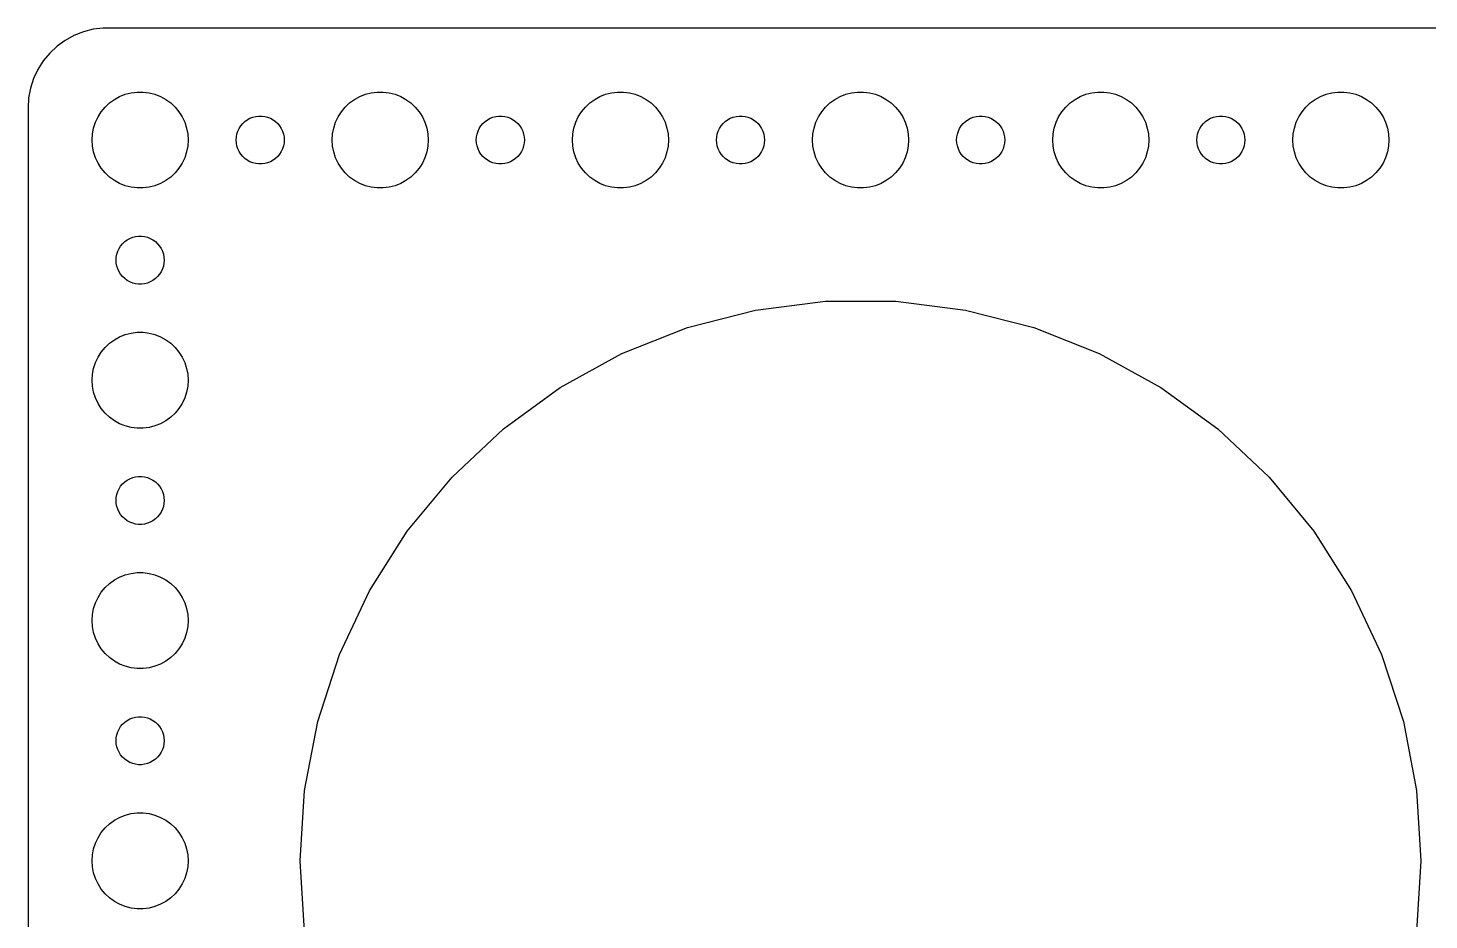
# Model space of a CAD drawing. Header units: metres. Extents: x -202 to 202, y 62 to 280.
# Drawn here: x -202 to -114.5, y 224.3 to 280 of the extents above; entities that cross this region are included whole.
import ezdxf

# ---------------------------------------------------------------- set-up
doc = ezdxf.new("R2010")
doc.units = ezdxf.units.M

msp = doc.modelspace()

# ---------------------------------------------------------------- linework, layer by layer
for p, q in [((-199.679, 279.222), (-200.187, 278.853)), ((-199.129, 279.524), (-199.679, 279.222)), ((-198.545, 279.755), (-199.129, 279.524)), ((-197.937, 279.911), (-198.545, 279.755)), ((-197.314, 279.99), (-197.937, 279.911)), ((197.314, 279.99), (-197.314, 279.99)), ((-200.645, 278.423), (-201.045, 277.939)), ((-200.187, 278.853), (-200.645, 278.423)), ((-201.382, 277.409), (-201.649, 276.841)), ((-201.045, 277.939), (-201.382, 277.409)), ((-201.649, 276.841), (-201.843, 276.243)), ((-201.961, 275.627), (-202, 275)), ((-201.843, 276.243), (-201.961, 275.627)), ((-196.607, 275.533), (-196.277, 275.714)), ((-196.277, 275.714), (-195.927, 275.853)), ((-195.927, 275.853), (-195.562, 275.947)), ((-195.562, 275.947), (-195.188, 275.994)), ((-195.188, 275.994), (-194.812, 275.994)), ((-194.812, 275.994), (-194.438, 275.947)), ((-194.438, 275.947), (-194.073, 275.853)), ((-194.073, 275.853), (-193.723, 275.714)), ((-193.723, 275.714), (-193.393, 275.533)), ((-181.607, 275.533), (-181.277, 275.714)), ((-181.277, 275.714), (-180.927, 275.853)), ((-180.927, 275.853), (-180.562, 275.947)), ((-180.562, 275.947), (-180.188, 275.994)), ((-180.188, 275.994), (-179.812, 275.994)), ((-179.812, 275.994), (-179.438, 275.947)), ((-179.438, 275.947), (-179.073, 275.853)), ((-179.073, 275.853), (-178.723, 275.714)), ((-178.723, 275.714), (-178.393, 275.533)), ((-166.607, 275.533), (-166.277, 275.714)), ((-166.277, 275.714), (-165.927, 275.853)), ((-165.927, 275.853), (-165.562, 275.947)), ((-165.562, 275.947), (-165.188, 275.994)), ((-165.188, 275.994), (-164.812, 275.994)), ((-164.812, 275.994), (-164.438, 275.947)), ((-164.438, 275.947), (-164.073, 275.853)), ((-164.073, 275.853), (-163.723, 275.714)), ((-163.723, 275.714), (-163.393, 275.533)), ((-151.607, 275.533), (-151.277, 275.714)), ((-151.277, 275.714), (-150.927, 275.853)), ((-150.927, 275.853), (-150.562, 275.947)), ((-150.562, 275.947), (-150.188, 275.994)), ((-150.188, 275.994), (-149.812, 275.994)), ((-149.812, 275.994), (-149.438, 275.947)), ((-149.438, 275.947), (-149.073, 275.853)), ((-149.073, 275.853), (-148.723, 275.714)), ((-148.723, 275.714), (-148.393, 275.533)), ((-136.607, 275.533), (-136.277, 275.714)), ((-136.277, 275.714), (-135.927, 275.853)), ((-135.927, 275.853), (-135.562, 275.947)), ((-135.562, 275.947), (-135.188, 275.994)), ((-135.188, 275.994), (-134.812, 275.994)), ((-134.812, 275.994), (-134.438, 275.947)), ((-134.438, 275.947), (-134.073, 275.853)), ((-134.073, 275.853), (-133.723, 275.714)), ((-133.723, 275.714), (-133.393, 275.533)), ((-121.607, 275.533), (-121.277, 275.714)), ((-121.277, 275.714), (-120.927, 275.853)), ((-120.927, 275.853), (-120.562, 275.947)), ((-120.562, 275.947), (-120.188, 275.994)), ((-120.188, 275.994), (-119.812, 275.994)), ((-119.812, 275.994), (-119.438, 275.947)), ((-119.438, 275.947), (-119.073, 275.853)), ((-119.073, 275.853), (-118.723, 275.714)), ((-118.723, 275.714), (-118.393, 275.533)), ((-202, 275), (-202, 181)), ((-197.629, 274.445), (-197.427, 274.763)), ((-197.427, 274.763), (-197.187, 275.054)), ((-197.187, 275.054), (-196.912, 275.312)), ((-196.912, 275.312), (-196.607, 275.533)), ((-193.393, 275.533), (-193.088, 275.312)), ((-193.088, 275.312), (-192.813, 275.054)), ((-192.813, 275.054), (-192.573, 274.763)), ((-192.573, 274.763), (-192.371, 274.445)), ((-182.629, 274.445), (-182.427, 274.763)), ((-182.427, 274.763), (-182.187, 275.054)), ((-182.187, 275.054), (-181.912, 275.312)), ((-181.912, 275.312), (-181.607, 275.533)), ((-178.393, 275.533), (-178.088, 275.312)), ((-178.088, 275.312), (-177.813, 275.054)), ((-177.813, 275.054), (-177.573, 274.763)), ((-177.573, 274.763), (-177.371, 274.445)), ((-167.629, 274.445), (-167.427, 274.763)), ((-167.427, 274.763), (-167.187, 275.054)), ((-167.187, 275.054), (-166.912, 275.312)), ((-166.912, 275.312), (-166.607, 275.533)), ((-163.393, 275.533), (-163.088, 275.312)), ((-163.088, 275.312), (-162.813, 275.054)), ((-162.813, 275.054), (-162.573, 274.763)), ((-162.573, 274.763), (-162.371, 274.445)), ((-152.629, 274.445), (-152.427, 274.763)), ((-152.427, 274.763), (-152.187, 275.054)), ((-152.187, 275.054), (-151.912, 275.312)), ((-151.912, 275.312), (-151.607, 275.533)), ((-148.393, 275.533), (-148.088, 275.312)), ((-148.088, 275.312), (-147.813, 275.054)), ((-147.813, 275.054), (-147.573, 274.763)), ((-147.573, 274.763), (-147.371, 274.445)), ((-137.629, 274.445), (-137.427, 274.763)), ((-137.427, 274.763), (-137.187, 275.054)), ((-137.187, 275.054), (-136.912, 275.312)), ((-136.912, 275.312), (-136.607, 275.533)), ((-133.393, 275.533), (-133.088, 275.312)), ((-133.088, 275.312), (-132.813, 275.054)), ((-132.813, 275.054), (-132.573, 274.763)), ((-132.573, 274.763), (-132.371, 274.445)), ((-122.629, 274.445), (-122.427, 274.763)), ((-122.427, 274.763), (-122.187, 275.054)), ((-122.187, 275.054), (-121.912, 275.312)), ((-121.912, 275.312), (-121.607, 275.533)), ((-118.393, 275.533), (-118.088, 275.312)), ((-118.088, 275.312), (-117.813, 275.054)), ((-117.813, 275.054), (-117.573, 274.763)), ((-117.573, 274.763), (-117.371, 274.445)), ((-197.906, 273.746), (-197.789, 274.104)), ((-197.789, 274.104), (-197.629, 274.445)), ((-192.371, 274.445), (-192.211, 274.104)), ((-192.211, 274.104), (-192.094, 273.746)), ((-188.814, 273.723), (-188.714, 273.882)), ((-188.714, 273.882), (-188.593, 274.027)), ((-188.593, 274.027), (-188.456, 274.156)), ((-188.456, 274.156), (-188.304, 274.266)), ((-188.304, 274.266), (-188.139, 274.357)), ((-188.139, 274.357), (-187.964, 274.427)), ((-187.964, 274.427), (-187.781, 274.473)), ((-187.781, 274.473), (-187.594, 274.497)), ((-187.594, 274.497), (-187.406, 274.497)), ((-187.406, 274.497), (-187.219, 274.473)), ((-187.219, 274.473), (-187.036, 274.427)), ((-187.036, 274.427), (-186.861, 274.357)), ((-186.861, 274.357), (-186.696, 274.266)), ((-186.696, 274.266), (-186.544, 274.156)), ((-186.544, 274.156), (-186.407, 274.027)), ((-186.407, 274.027), (-186.286, 273.882)), ((-186.286, 273.882), (-186.186, 273.723)), ((-182.906, 273.746), (-182.789, 274.104)), ((-182.789, 274.104), (-182.629, 274.445)), ((-177.371, 274.445), (-177.211, 274.104)), ((-177.211, 274.104), (-177.094, 273.746)), ((-173.814, 273.723), (-173.714, 273.882)), ((-173.714, 273.882), (-173.593, 274.027)), ((-173.593, 274.027), (-173.456, 274.156)), ((-173.456, 274.156), (-173.304, 274.266)), ((-173.304, 274.266), (-173.139, 274.357)), ((-173.139, 274.357), (-172.964, 274.427)), ((-172.964, 274.427), (-172.781, 274.473)), ((-172.781, 274.473), (-172.594, 274.497)), ((-172.594, 274.497), (-172.406, 274.497)), ((-172.406, 274.497), (-172.219, 274.473)), ((-172.219, 274.473), (-172.036, 274.427)), ((-172.036, 274.427), (-171.861, 274.357)), ((-171.861, 274.357), (-171.696, 274.266)), ((-171.696, 274.266), (-171.544, 274.156)), ((-171.544, 274.156), (-171.407, 274.027)), ((-171.407, 274.027), (-171.286, 273.882)), ((-171.286, 273.882), (-171.186, 273.723)), ((-167.906, 273.746), (-167.789, 274.104)), ((-167.789, 274.104), (-167.629, 274.445)), ((-162.371, 274.445), (-162.211, 274.104)), ((-162.211, 274.104), (-162.094, 273.746)), ((-158.814, 273.723), (-158.714, 273.882)), ((-158.714, 273.882), (-158.593, 274.027)), ((-158.593, 274.027), (-158.456, 274.156)), ((-158.456, 274.156), (-158.304, 274.266)), ((-158.304, 274.266), (-158.139, 274.357)), ((-158.139, 274.357), (-157.964, 274.427)), ((-157.964, 274.427), (-157.781, 274.473)), ((-157.781, 274.473), (-157.594, 274.497)), ((-157.594, 274.497), (-157.406, 274.497)), ((-157.406, 274.497), (-157.219, 274.473)), ((-157.219, 274.473), (-157.036, 274.427)), ((-157.036, 274.427), (-156.861, 274.357)), ((-156.861, 274.357), (-156.696, 274.266)), ((-156.696, 274.266), (-156.544, 274.156)), ((-156.544, 274.156), (-156.407, 274.027)), ((-156.407, 274.027), (-156.286, 273.882)), ((-156.286, 273.882), (-156.186, 273.723)), ((-152.906, 273.746), (-152.789, 274.104)), ((-152.789, 274.104), (-152.629, 274.445)), ((-147.371, 274.445), (-147.211, 274.104)), ((-147.211, 274.104), (-147.094, 273.746)), ((-143.814, 273.723), (-143.714, 273.882)), ((-143.714, 273.882), (-143.593, 274.027)), ((-143.593, 274.027), (-143.456, 274.156)), ((-143.456, 274.156), (-143.304, 274.266)), ((-143.304, 274.266), (-143.139, 274.357)), ((-143.139, 274.357), (-142.964, 274.427)), ((-142.964, 274.427), (-142.781, 274.473)), ((-142.781, 274.473), (-142.594, 274.497)), ((-142.594, 274.497), (-142.406, 274.497)), ((-142.406, 274.497), (-142.219, 274.473)), ((-142.219, 274.473), (-142.036, 274.427)), ((-142.036, 274.427), (-141.861, 274.357)), ((-141.861, 274.357), (-141.696, 274.266)), ((-141.696, 274.266), (-141.544, 274.156)), ((-141.544, 274.156), (-141.407, 274.027)), ((-141.407, 274.027), (-141.286, 273.882)), ((-141.286, 273.882), (-141.186, 273.723)), ((-137.906, 273.746), (-137.789, 274.104)), ((-137.789, 274.104), (-137.629, 274.445)), ((-132.371, 274.445), (-132.211, 274.104)), ((-132.211, 274.104), (-132.094, 273.746)), ((-128.814, 273.723), (-128.714, 273.882)), ((-128.714, 273.882), (-128.593, 274.027)), ((-128.593, 274.027), (-128.456, 274.156)), ((-128.456, 274.156), (-128.304, 274.266)), ((-128.304, 274.266), (-128.139, 274.357)), ((-128.139, 274.357), (-127.964, 274.427)), ((-127.964, 274.427), (-127.781, 274.473)), ((-127.781, 274.473), (-127.594, 274.497)), ((-127.594, 274.497), (-127.406, 274.497)), ((-127.406, 274.497), (-127.219, 274.473)), ((-127.219, 274.473), (-127.036, 274.427)), ((-127.036, 274.427), (-126.861, 274.357)), ((-126.861, 274.357), (-126.696, 274.266)), ((-126.696, 274.266), (-126.544, 274.156)), ((-126.544, 274.156), (-126.407, 274.027)), ((-126.407, 274.027), (-126.286, 273.882)), ((-126.286, 273.882), (-126.186, 273.723)), ((-122.906, 273.746), (-122.789, 274.104)), ((-122.789, 274.104), (-122.629, 274.445)), ((-117.371, 274.445), (-117.211, 274.104)), ((-117.211, 274.104), (-117.094, 273.746)), ((-198, 273), (-197.976, 273.376)), ((-197.976, 272.624), (-198, 273)), ((-197.976, 273.376), (-197.906, 273.746)), ((-192.094, 273.746), (-192.024, 273.376)), ((-192.024, 273.376), (-192, 273)), ((-192, 273), (-192.024, 272.624)), ((-189, 273), (-188.988, 273.188)), ((-188.988, 272.812), (-189, 273)), ((-188.988, 273.188), (-188.953, 273.373)), ((-188.953, 273.373), (-188.895, 273.552)), ((-188.895, 273.552), (-188.814, 273.723)), ((-186.186, 273.723), (-186.105, 273.552)), ((-186.105, 273.552), (-186.047, 273.373)), ((-186.047, 273.373), (-186.012, 273.188)), ((-186.012, 273.188), (-186, 273)), ((-186, 273), (-186.012, 272.812)), ((-183, 273), (-182.976, 273.376)), ((-182.976, 272.624), (-183, 273)), ((-182.976, 273.376), (-182.906, 273.746)), ((-177.094, 273.746), (-177.024, 273.376)), ((-177.024, 273.376), (-177, 273)), ((-177, 273), (-177.024, 272.624)), ((-174, 273), (-173.988, 273.188)), ((-173.988, 272.812), (-174, 273)), ((-173.988, 273.188), (-173.953, 273.373)), ((-173.953, 273.373), (-173.895, 273.552)), ((-173.895, 273.552), (-173.814, 273.723)), ((-171.186, 273.723), (-171.105, 273.552)), ((-171.105, 273.552), (-171.047, 273.373)), ((-171.047, 273.373), (-171.012, 273.188)), ((-171.012, 273.188), (-171, 273)), ((-171, 273), (-171.012, 272.812)), ((-168, 273), (-167.976, 273.376)), ((-167.976, 272.624), (-168, 273)), ((-167.976, 273.376), (-167.906, 273.746)), ((-162.094, 273.746), (-162.024, 273.376)), ((-162.024, 273.376), (-162, 273)), ((-162, 273), (-162.024, 272.624)), ((-159, 273), (-158.988, 273.188)), ((-158.988, 272.812), (-159, 273)), ((-158.988, 273.188), (-158.953, 273.373)), ((-158.953, 273.373), (-158.895, 273.552)), ((-158.895, 273.552), (-158.814, 273.723)), ((-156.186, 273.723), (-156.105, 273.552)), ((-156.105, 273.552), (-156.047, 273.373)), ((-156.047, 273.373), (-156.012, 273.188)), ((-156.012, 273.188), (-156, 273)), ((-156, 273), (-156.012, 272.812)), ((-153, 273), (-152.976, 273.376)), ((-152.976, 272.624), (-153, 273)), ((-152.976, 273.376), (-152.906, 273.746)), ((-147.094, 273.746), (-147.024, 273.376)), ((-147.024, 273.376), (-147, 273)), ((-147, 273), (-147.024, 272.624)), ((-144, 273), (-143.988, 273.188)), ((-143.988, 272.812), (-144, 273)), ((-143.988, 273.188), (-143.953, 273.373)), ((-143.953, 273.373), (-143.895, 273.552)), ((-143.895, 273.552), (-143.814, 273.723)), ((-141.186, 273.723), (-141.105, 273.552)), ((-141.105, 273.552), (-141.047, 273.373)), ((-141.047, 273.373), (-141.012, 273.188)), ((-141.012, 273.188), (-141, 273)), ((-141, 273), (-141.012, 272.812)), ((-138, 273), (-137.976, 273.376)), ((-137.976, 272.624), (-138, 273)), ((-137.976, 273.376), (-137.906, 273.746)), ((-132.094, 273.746), (-132.024, 273.376)), ((-132.024, 273.376), (-132, 273)), ((-132, 273), (-132.024, 272.624)), ((-129, 273), (-128.988, 273.188)), ((-128.988, 272.812), (-129, 273)), ((-128.988, 273.188), (-128.953, 273.373)), ((-128.953, 273.373), (-128.895, 273.552)), ((-128.895, 273.552), (-128.814, 273.723)), ((-126.186, 273.723), (-126.105, 273.552)), ((-126.105, 273.552), (-126.047, 273.373)), ((-126.047, 273.373), (-126.012, 273.188)), ((-126.012, 273.188), (-126, 273)), ((-126, 273), (-126.012, 272.812)), ((-123, 273), (-122.976, 273.376)), ((-122.976, 272.624), (-123, 273)), ((-122.976, 273.376), (-122.906, 273.746)), ((-117.094, 273.746), (-117.024, 273.376)), ((-117.024, 273.376), (-117, 273)), ((-117, 273), (-117.024, 272.624)), ((-197.906, 272.254), (-197.976, 272.624)), ((-197.789, 271.896), (-197.906, 272.254)), ((-192.094, 272.254), (-192.211, 271.896)), ((-192.024, 272.624), (-192.094, 272.254)), ((-188.953, 272.627), (-188.988, 272.812)), ((-188.895, 272.448), (-188.953, 272.627)), ((-188.814, 272.277), (-188.895, 272.448)), ((-188.714, 272.118), (-188.814, 272.277)), ((-186.186, 272.277), (-186.286, 272.118)), ((-186.105, 272.448), (-186.186, 272.277)), ((-186.047, 272.627), (-186.105, 272.448)), ((-186.012, 272.812), (-186.047, 272.627)), ((-182.906, 272.254), (-182.976, 272.624)), ((-182.789, 271.896), (-182.906, 272.254)), ((-177.094, 272.254), (-177.211, 271.896)), ((-177.024, 272.624), (-177.094, 272.254)), ((-173.953, 272.627), (-173.988, 272.812)), ((-173.895, 272.448), (-173.953, 272.627)), ((-173.814, 272.277), (-173.895, 272.448)), ((-173.714, 272.118), (-173.814, 272.277)), ((-171.186, 272.277), (-171.286, 272.118)), ((-171.105, 272.448), (-171.186, 272.277)), ((-171.047, 272.627), (-171.105, 272.448)), ((-171.012, 272.812), (-171.047, 272.627)), ((-167.906, 272.254), (-167.976, 272.624)), ((-167.789, 271.896), (-167.906, 272.254)), ((-162.094, 272.254), (-162.211, 271.896)), ((-162.024, 272.624), (-162.094, 272.254)), ((-158.953, 272.627), (-158.988, 272.812)), ((-158.895, 272.448), (-158.953, 272.627)), ((-158.814, 272.277), (-158.895, 272.448)), ((-158.714, 272.118), (-158.814, 272.277)), ((-156.186, 272.277), (-156.286, 272.118)), ((-156.105, 272.448), (-156.186, 272.277)), ((-156.047, 272.627), (-156.105, 272.448)), ((-156.012, 272.812), (-156.047, 272.627)), ((-152.906, 272.254), (-152.976, 272.624)), ((-152.789, 271.896), (-152.906, 272.254)), ((-147.094, 272.254), (-147.211, 271.896)), ((-147.024, 272.624), (-147.094, 272.254)), ((-143.953, 272.627), (-143.988, 272.812)), ((-143.895, 272.448), (-143.953, 272.627)), ((-143.814, 272.277), (-143.895, 272.448)), ((-143.714, 272.118), (-143.814, 272.277)), ((-141.186, 272.277), (-141.286, 272.118)), ((-141.105, 272.448), (-141.186, 272.277)), ((-141.047, 272.627), (-141.105, 272.448)), ((-141.012, 272.812), (-141.047, 272.627)), ((-137.906, 272.254), (-137.976, 272.624)), ((-137.789, 271.896), (-137.906, 272.254)), ((-132.094, 272.254), (-132.211, 271.896)), ((-132.024, 272.624), (-132.094, 272.254)), ((-128.953, 272.627), (-128.988, 272.812)), ((-128.895, 272.448), (-128.953, 272.627)), ((-128.814, 272.277), (-128.895, 272.448)), ((-128.714, 272.118), (-128.814, 272.277)), ((-126.186, 272.277), (-126.286, 272.118)), ((-126.105, 272.448), (-126.186, 272.277)), ((-126.047, 272.627), (-126.105, 272.448)), ((-126.012, 272.812), (-126.047, 272.627)), ((-122.906, 272.254), (-122.976, 272.624)), ((-122.789, 271.896), (-122.906, 272.254)), ((-117.094, 272.254), (-117.211, 271.896)), ((-117.024, 272.624), (-117.094, 272.254)), ((-197.629, 271.555), (-197.789, 271.896)), ((-197.427, 271.237), (-197.629, 271.555)), ((-192.371, 271.555), (-192.573, 271.237)), ((-192.211, 271.896), (-192.371, 271.555)), ((-188.593, 271.973), (-188.714, 272.118)), ((-188.456, 271.844), (-188.593, 271.973)), ((-188.304, 271.734), (-188.456, 271.844)), ((-188.139, 271.643), (-188.304, 271.734)), ((-187.964, 271.573), (-188.139, 271.643)), ((-187.781, 271.527), (-187.964, 271.573)), ((-187.594, 271.503), (-187.781, 271.527)), ((-187.406, 271.503), (-187.594, 271.503)), ((-187.219, 271.527), (-187.406, 271.503)), ((-187.036, 271.573), (-187.219, 271.527)), ((-186.861, 271.643), (-187.036, 271.573)), ((-186.696, 271.734), (-186.861, 271.643)), ((-186.544, 271.844), (-186.696, 271.734)), ((-186.407, 271.973), (-186.544, 271.844)), ((-186.286, 272.118), (-186.407, 271.973)), ((-182.629, 271.555), (-182.789, 271.896)), ((-182.427, 271.237), (-182.629, 271.555)), ((-177.371, 271.555), (-177.573, 271.237)), ((-177.211, 271.896), (-177.371, 271.555)), ((-173.593, 271.973), (-173.714, 272.118)), ((-173.456, 271.844), (-173.593, 271.973)), ((-173.304, 271.734), (-173.456, 271.844)), ((-173.139, 271.643), (-173.304, 271.734)), ((-172.964, 271.573), (-173.139, 271.643)), ((-172.781, 271.527), (-172.964, 271.573)), ((-172.594, 271.503), (-172.781, 271.527)), ((-172.406, 271.503), (-172.594, 271.503)), ((-172.219, 271.527), (-172.406, 271.503)), ((-172.036, 271.573), (-172.219, 271.527)), ((-171.861, 271.643), (-172.036, 271.573)), ((-171.696, 271.734), (-171.861, 271.643)), ((-171.544, 271.844), (-171.696, 271.734)), ((-171.407, 271.973), (-171.544, 271.844)), ((-171.286, 272.118), (-171.407, 271.973)), ((-167.629, 271.555), (-167.789, 271.896)), ((-167.427, 271.237), (-167.629, 271.555)), ((-162.371, 271.555), (-162.573, 271.237)), ((-162.211, 271.896), (-162.371, 271.555)), ((-158.593, 271.973), (-158.714, 272.118)), ((-158.456, 271.844), (-158.593, 271.973)), ((-158.304, 271.734), (-158.456, 271.844)), ((-158.139, 271.643), (-158.304, 271.734)), ((-157.964, 271.573), (-158.139, 271.643)), ((-157.781, 271.527), (-157.964, 271.573)), ((-157.594, 271.503), (-157.781, 271.527)), ((-157.406, 271.503), (-157.594, 271.503)), ((-157.219, 271.527), (-157.406, 271.503)), ((-157.036, 271.573), (-157.219, 271.527)), ((-156.861, 271.643), (-157.036, 271.573)), ((-156.696, 271.734), (-156.861, 271.643)), ((-156.544, 271.844), (-156.696, 271.734)), ((-156.407, 271.973), (-156.544, 271.844)), ((-156.286, 272.118), (-156.407, 271.973)), ((-152.629, 271.555), (-152.789, 271.896)), ((-152.427, 271.237), (-152.629, 271.555)), ((-147.371, 271.555), (-147.573, 271.237)), ((-147.211, 271.896), (-147.371, 271.555)), ((-143.593, 271.973), (-143.714, 272.118)), ((-143.456, 271.844), (-143.593, 271.973)), ((-143.304, 271.734), (-143.456, 271.844)), ((-143.139, 271.643), (-143.304, 271.734)), ((-142.964, 271.573), (-143.139, 271.643)), ((-142.781, 271.527), (-142.964, 271.573)), ((-142.594, 271.503), (-142.781, 271.527)), ((-142.406, 271.503), (-142.594, 271.503)), ((-142.219, 271.527), (-142.406, 271.503)), ((-142.036, 271.573), (-142.219, 271.527)), ((-141.861, 271.643), (-142.036, 271.573)), ((-141.696, 271.734), (-141.861, 271.643)), ((-141.544, 271.844), (-141.696, 271.734)), ((-141.407, 271.973), (-141.544, 271.844)), ((-141.286, 272.118), (-141.407, 271.973)), ((-137.629, 271.555), (-137.789, 271.896)), ((-137.427, 271.237), (-137.629, 271.555)), ((-132.371, 271.555), (-132.573, 271.237)), ((-132.211, 271.896), (-132.371, 271.555)), ((-128.593, 271.973), (-128.714, 272.118)), ((-128.456, 271.844), (-128.593, 271.973)), ((-128.304, 271.734), (-128.456, 271.844)), ((-128.139, 271.643), (-128.304, 271.734)), ((-127.964, 271.573), (-128.139, 271.643)), ((-127.781, 271.527), (-127.964, 271.573)), ((-127.594, 271.503), (-127.781, 271.527)), ((-127.406, 271.503), (-127.594, 271.503)), ((-127.219, 271.527), (-127.406, 271.503)), ((-127.036, 271.573), (-127.219, 271.527)), ((-126.861, 271.643), (-127.036, 271.573)), ((-126.696, 271.734), (-126.861, 271.643)), ((-126.544, 271.844), (-126.696, 271.734)), ((-126.407, 271.973), (-126.544, 271.844)), ((-126.286, 272.118), (-126.407, 271.973)), ((-122.629, 271.555), (-122.789, 271.896)), ((-122.427, 271.237), (-122.629, 271.555)), ((-117.371, 271.555), (-117.573, 271.237)), ((-117.211, 271.896), (-117.371, 271.555)), ((-197.187, 270.946), (-197.427, 271.237)), ((-196.912, 270.688), (-197.187, 270.946)), ((-196.607, 270.467), (-196.912, 270.688)), ((-196.277, 270.286), (-196.607, 270.467)), ((-193.393, 270.467), (-193.723, 270.286)), ((-193.088, 270.688), (-193.393, 270.467)), ((-192.813, 270.946), (-193.088, 270.688)), ((-192.573, 271.237), (-192.813, 270.946)), ((-182.187, 270.946), (-182.427, 271.237)), ((-181.912, 270.688), (-182.187, 270.946)), ((-181.607, 270.467), (-181.912, 270.688)), ((-181.277, 270.286), (-181.607, 270.467)), ((-178.393, 270.467), (-178.723, 270.286)), ((-178.088, 270.688), (-178.393, 270.467)), ((-177.813, 270.946), (-178.088, 270.688)), ((-177.573, 271.237), (-177.813, 270.946)), ((-167.187, 270.946), (-167.427, 271.237)), ((-166.912, 270.688), (-167.187, 270.946)), ((-166.607, 270.467), (-166.912, 270.688)), ((-166.277, 270.286), (-166.607, 270.467)), ((-163.393, 270.467), (-163.723, 270.286)), ((-163.088, 270.688), (-163.393, 270.467)), ((-162.813, 270.946), (-163.088, 270.688)), ((-162.573, 271.237), (-162.813, 270.946)), ((-152.187, 270.946), (-152.427, 271.237)), ((-151.912, 270.688), (-152.187, 270.946)), ((-151.607, 270.467), (-151.912, 270.688)), ((-151.277, 270.286), (-151.607, 270.467)), ((-148.393, 270.467), (-148.723, 270.286)), ((-148.088, 270.688), (-148.393, 270.467)), ((-147.813, 270.946), (-148.088, 270.688)), ((-147.573, 271.237), (-147.813, 270.946)), ((-137.187, 270.946), (-137.427, 271.237)), ((-136.912, 270.688), (-137.187, 270.946)), ((-136.607, 270.467), (-136.912, 270.688)), ((-136.277, 270.286), (-136.607, 270.467)), ((-133.393, 270.467), (-133.723, 270.286)), ((-133.088, 270.688), (-133.393, 270.467)), ((-132.813, 270.946), (-133.088, 270.688)), ((-132.573, 271.237), (-132.813, 270.946)), ((-122.187, 270.946), (-122.427, 271.237)), ((-121.912, 270.688), (-122.187, 270.946)), ((-121.607, 270.467), (-121.912, 270.688)), ((-121.277, 270.286), (-121.607, 270.467)), ((-118.393, 270.467), (-118.723, 270.286)), ((-118.088, 270.688), (-118.393, 270.467)), ((-117.813, 270.946), (-118.088, 270.688)), ((-117.573, 271.237), (-117.813, 270.946)), ((-195.927, 270.147), (-196.277, 270.286)), ((-195.562, 270.053), (-195.927, 270.147)), ((-195.188, 270.006), (-195.562, 270.053)), ((-194.812, 270.006), (-195.188, 270.006)), ((-194.438, 270.053), (-194.812, 270.006)), ((-194.073, 270.147), (-194.438, 270.053)), ((-193.723, 270.286), (-194.073, 270.147)), ((-180.927, 270.147), (-181.277, 270.286)), ((-180.562, 270.053), (-180.927, 270.147)), ((-180.188, 270.006), (-180.562, 270.053)), ((-179.812, 270.006), (-180.188, 270.006)), ((-179.438, 270.053), (-179.812, 270.006)), ((-179.073, 270.147), (-179.438, 270.053)), ((-178.723, 270.286), (-179.073, 270.147)), ((-165.927, 270.147), (-166.277, 270.286)), ((-165.562, 270.053), (-165.927, 270.147)), ((-165.188, 270.006), (-165.562, 270.053)), ((-164.812, 270.006), (-165.188, 270.006)), ((-164.438, 270.053), (-164.812, 270.006)), ((-164.073, 270.147), (-164.438, 270.053)), ((-163.723, 270.286), (-164.073, 270.147)), ((-150.927, 270.147), (-151.277, 270.286)), ((-150.562, 270.053), (-150.927, 270.147)), ((-150.188, 270.006), (-150.562, 270.053)), ((-149.812, 270.006), (-150.188, 270.006)), ((-149.438, 270.053), (-149.812, 270.006)), ((-149.073, 270.147), (-149.438, 270.053)), ((-148.723, 270.286), (-149.073, 270.147)), ((-135.927, 270.147), (-136.277, 270.286)), ((-135.562, 270.053), (-135.927, 270.147)), ((-135.188, 270.006), (-135.562, 270.053)), ((-134.812, 270.006), (-135.188, 270.006)), ((-134.438, 270.053), (-134.812, 270.006)), ((-134.073, 270.147), (-134.438, 270.053)), ((-133.723, 270.286), (-134.073, 270.147)), ((-120.927, 270.147), (-121.277, 270.286)), ((-120.562, 270.053), (-120.927, 270.147)), ((-120.188, 270.006), (-120.562, 270.053)), ((-119.812, 270.006), (-120.188, 270.006)), ((-119.438, 270.053), (-119.812, 270.006)), ((-119.073, 270.147), (-119.438, 270.053)), ((-118.723, 270.286), (-119.073, 270.147)), ((-195.639, 266.857), (-195.464, 266.927)), ((-195.464, 266.927), (-195.281, 266.973)), ((-195.281, 266.973), (-195.094, 266.997)), ((-195.094, 266.997), (-194.906, 266.997)), ((-194.906, 266.997), (-194.719, 266.973)), ((-194.719, 266.973), (-194.536, 266.927)), ((-194.536, 266.927), (-194.361, 266.857)), ((-196.453, 265.873), (-196.395, 266.052)), ((-196.395, 266.052), (-196.314, 266.223)), ((-196.314, 266.223), (-196.214, 266.382)), ((-196.214, 266.382), (-196.093, 266.527)), ((-196.093, 266.527), (-195.956, 266.656)), ((-195.956, 266.656), (-195.804, 266.766)), ((-195.804, 266.766), (-195.639, 266.857)), ((-194.361, 266.857), (-194.196, 266.766)), ((-194.196, 266.766), (-194.044, 266.656)), ((-194.044, 266.656), (-193.907, 266.527)), ((-193.907, 266.527), (-193.786, 266.382)), ((-193.786, 266.382), (-193.686, 266.223)), ((-193.686, 266.223), (-193.605, 266.052)), ((-193.605, 266.052), (-193.547, 265.873)), ((-196.5, 265.5), (-196.488, 265.688)), ((-196.488, 265.312), (-196.5, 265.5)), ((-196.488, 265.688), (-196.453, 265.873)), ((-196.453, 265.127), (-196.488, 265.312)), ((-196.395, 264.948), (-196.453, 265.127)), ((-193.547, 265.127), (-193.605, 264.948)), ((-193.547, 265.873), (-193.512, 265.688)), ((-193.512, 265.312), (-193.547, 265.127)), ((-193.512, 265.688), (-193.5, 265.5)), ((-193.5, 265.5), (-193.512, 265.312)), ((-196.314, 264.777), (-196.395, 264.948)), ((-196.214, 264.618), (-196.314, 264.777)), ((-196.093, 264.473), (-196.214, 264.618)), ((-195.956, 264.344), (-196.093, 264.473)), ((-195.804, 264.234), (-195.956, 264.344)), ((-194.044, 264.344), (-194.196, 264.234)), ((-193.907, 264.473), (-194.044, 264.344)), ((-193.786, 264.618), (-193.907, 264.473)), ((-193.686, 264.777), (-193.786, 264.618)), ((-193.605, 264.948), (-193.686, 264.777)), ((-195.639, 264.143), (-195.804, 264.234)), ((-195.464, 264.073), (-195.639, 264.143)), ((-195.281, 264.027), (-195.464, 264.073)), ((-195.094, 264.003), (-195.281, 264.027)), ((-194.906, 264.003), (-195.094, 264.003)), ((-194.719, 264.027), (-194.906, 264.003)), ((-194.536, 264.073), (-194.719, 264.027)), ((-194.361, 264.143), (-194.536, 264.073)), ((-194.196, 264.234), (-194.361, 264.143)), ((-156.558, 262.38), (-152.198, 262.931)), ((-152.198, 262.931), (-147.802, 262.931)), ((-147.802, 262.931), (-143.442, 262.38)), ((-160.816, 261.287), (-156.558, 262.38)), ((-143.442, 262.38), (-139.184, 261.287)), ((-196.277, 260.714), (-195.927, 260.853)), ((-195.927, 260.853), (-195.562, 260.947)), ((-195.562, 260.947), (-195.188, 260.994)), ((-195.188, 260.994), (-194.812, 260.994)), ((-194.812, 260.994), (-194.438, 260.947)), ((-194.438, 260.947), (-194.073, 260.853)), ((-194.073, 260.853), (-193.723, 260.714)), ((-164.902, 259.669), (-160.816, 261.287)), ((-139.184, 261.287), (-135.098, 259.669)), ((-197.427, 259.763), (-197.187, 260.054)), ((-197.187, 260.054), (-196.912, 260.312)), ((-196.912, 260.312), (-196.607, 260.533)), ((-196.607, 260.533), (-196.277, 260.714)), ((-193.723, 260.714), (-193.393, 260.533)), ((-193.393, 260.533), (-193.088, 260.312)), ((-193.088, 260.312), (-192.813, 260.054)), ((-192.813, 260.054), (-192.573, 259.763)), ((-197.906, 258.746), (-197.789, 259.104)), ((-197.789, 259.104), (-197.629, 259.445)), ((-197.629, 259.445), (-197.427, 259.763)), ((-192.573, 259.763), (-192.371, 259.445)), ((-192.371, 259.445), (-192.211, 259.104)), ((-192.211, 259.104), (-192.094, 258.746)), ((-168.754, 257.551), (-164.902, 259.669)), ((-135.098, 259.669), (-131.246, 257.551)), ((-198, 258), (-197.976, 258.376)), ((-197.976, 258.376), (-197.906, 258.746)), ((-192.094, 258.746), (-192.024, 258.376)), ((-192.024, 258.376), (-192, 258)), ((-197.976, 257.624), (-198, 258)), ((-197.906, 257.254), (-197.976, 257.624)), ((-197.789, 256.896), (-197.906, 257.254)), ((-192.094, 257.254), (-192.211, 256.896)), ((-192.024, 257.624), (-192.094, 257.254)), ((-192, 258), (-192.024, 257.624)), ((-172.31, 254.968), (-168.754, 257.551)), ((-131.246, 257.551), (-127.69, 254.968)), ((-197.629, 256.555), (-197.789, 256.896)), ((-197.427, 256.237), (-197.629, 256.555)), ((-192.371, 256.555), (-192.573, 256.237)), ((-192.211, 256.896), (-192.371, 256.555)), ((-197.187, 255.946), (-197.427, 256.237)), ((-196.912, 255.688), (-197.187, 255.946)), ((-196.607, 255.467), (-196.912, 255.688)), ((-193.088, 255.688), (-193.393, 255.467)), ((-192.813, 255.946), (-193.088, 255.688)), ((-192.573, 256.237), (-192.813, 255.946)), ((-196.277, 255.286), (-196.607, 255.467)), ((-195.927, 255.147), (-196.277, 255.286)), ((-195.562, 255.053), (-195.927, 255.147)), ((-195.188, 255.006), (-195.562, 255.053)), ((-194.812, 255.006), (-195.188, 255.006)), ((-194.438, 255.053), (-194.812, 255.006)), ((-194.073, 255.147), (-194.438, 255.053)), ((-193.723, 255.286), (-194.073, 255.147)), ((-193.393, 255.467), (-193.723, 255.286)), ((-175.514, 251.959), (-172.31, 254.968)), ((-127.69, 254.968), (-124.486, 251.959)), ((-196.395, 251.052), (-196.314, 251.223)), ((-196.314, 251.223), (-196.214, 251.382)), ((-196.214, 251.382), (-196.093, 251.527)), ((-196.093, 251.527), (-195.956, 251.656)), ((-195.956, 251.656), (-195.804, 251.766)), ((-195.804, 251.766), (-195.639, 251.857)), ((-195.639, 251.857), (-195.464, 251.927)), ((-195.464, 251.927), (-195.281, 251.973)), ((-195.281, 251.973), (-195.094, 251.997)), ((-195.094, 251.997), (-194.906, 251.997)), ((-194.906, 251.997), (-194.719, 251.973)), ((-194.719, 251.973), (-194.536, 251.927)), ((-194.536, 251.927), (-194.361, 251.857)), ((-194.361, 251.857), (-194.196, 251.766)), ((-194.196, 251.766), (-194.044, 251.656)), ((-194.044, 251.656), (-193.907, 251.527)), ((-193.907, 251.527), (-193.786, 251.382)), ((-193.786, 251.382), (-193.686, 251.223)), ((-193.686, 251.223), (-193.605, 251.052)), ((-178.316, 248.572), (-175.514, 251.959)), ((-124.486, 251.959), (-121.684, 248.572)), ((-196.5, 250.5), (-196.488, 250.688)), ((-196.488, 250.312), (-196.5, 250.5)), ((-196.488, 250.688), (-196.453, 250.873)), ((-196.453, 250.127), (-196.488, 250.312)), ((-196.453, 250.873), (-196.395, 251.052)), ((-193.605, 251.052), (-193.547, 250.873)), ((-193.547, 250.873), (-193.512, 250.688)), ((-193.512, 250.312), (-193.547, 250.127)), ((-193.512, 250.688), (-193.5, 250.5)), ((-193.5, 250.5), (-193.512, 250.312)), ((-196.395, 249.948), (-196.453, 250.127)), ((-196.314, 249.777), (-196.395, 249.948)), ((-196.214, 249.618), (-196.314, 249.777)), ((-196.093, 249.473), (-196.214, 249.618)), ((-195.956, 249.344), (-196.093, 249.473)), ((-193.907, 249.473), (-194.044, 249.344)), ((-193.786, 249.618), (-193.907, 249.473)), ((-193.686, 249.777), (-193.786, 249.618)), ((-193.605, 249.948), (-193.686, 249.777)), ((-193.547, 250.127), (-193.605, 249.948)), ((-195.804, 249.234), (-195.956, 249.344)), ((-195.639, 249.143), (-195.804, 249.234)), ((-195.464, 249.073), (-195.639, 249.143)), ((-195.281, 249.027), (-195.464, 249.073)), ((-195.094, 249.003), (-195.281, 249.027)), ((-194.906, 249.003), (-195.094, 249.003)), ((-194.719, 249.027), (-194.906, 249.003)), ((-194.536, 249.073), (-194.719, 249.027)), ((-194.361, 249.143), (-194.536, 249.073)), ((-194.196, 249.234), (-194.361, 249.143)), ((-194.044, 249.344), (-194.196, 249.234)), ((-180.671, 244.861), (-178.316, 248.572)), ((-121.684, 248.572), (-119.329, 244.861)), ((-195.927, 245.853), (-195.562, 245.947)), ((-195.562, 245.947), (-195.188, 245.994)), ((-195.188, 245.994), (-194.812, 245.994)), ((-194.812, 245.994), (-194.438, 245.947)), ((-194.438, 245.947), (-194.073, 245.853)), ((-197.427, 244.763), (-197.187, 245.054)), ((-197.187, 245.054), (-196.912, 245.312)), ((-196.912, 245.312), (-196.607, 245.533)), ((-196.607, 245.533), (-196.277, 245.714)), ((-196.277, 245.714), (-195.927, 245.853)), ((-194.073, 245.853), (-193.723, 245.714)), ((-193.723, 245.714), (-193.393, 245.533)), ((-193.393, 245.533), (-193.088, 245.312)), ((-193.088, 245.312), (-192.813, 245.054)), ((-192.813, 245.054), (-192.573, 244.763)), ((-197.789, 244.104), (-197.629, 244.445)), ((-197.629, 244.445), (-197.427, 244.763)), ((-192.573, 244.763), (-192.371, 244.445)), ((-192.371, 244.445), (-192.211, 244.104)), ((-182.542, 240.884), (-180.671, 244.861)), ((-119.329, 244.861), (-117.458, 240.884)), ((-198, 243), (-197.976, 243.376)), ((-197.976, 243.376), (-197.906, 243.746)), ((-197.906, 243.746), (-197.789, 244.104)), ((-192.211, 244.104), (-192.094, 243.746)), ((-192.094, 243.746), (-192.024, 243.376)), ((-192.024, 243.376), (-192, 243)), ((-197.976, 242.624), (-198, 243)), ((-197.906, 242.254), (-197.976, 242.624)), ((-192.024, 242.624), (-192.094, 242.254)), ((-192, 243), (-192.024, 242.624)), ((-197.789, 241.896), (-197.906, 242.254)), ((-197.629, 241.555), (-197.789, 241.896)), ((-197.427, 241.237), (-197.629, 241.555)), ((-192.371, 241.555), (-192.573, 241.237)), ((-192.211, 241.896), (-192.371, 241.555)), ((-192.094, 242.254), (-192.211, 241.896)), ((-197.187, 240.946), (-197.427, 241.237)), ((-196.912, 240.688), (-197.187, 240.946)), ((-196.607, 240.467), (-196.912, 240.688)), ((-193.088, 240.688), (-193.393, 240.467)), ((-192.813, 240.946), (-193.088, 240.688)), ((-192.573, 241.237), (-192.813, 240.946)), ((-183.9, 236.704), (-182.542, 240.884)), ((-117.458, 240.884), (-116.1, 236.704)), ((-196.277, 240.286), (-196.607, 240.467)), ((-195.927, 240.147), (-196.277, 240.286)), ((-195.562, 240.053), (-195.927, 240.147)), ((-195.188, 240.006), (-195.562, 240.053)), ((-194.812, 240.006), (-195.188, 240.006)), ((-194.438, 240.053), (-194.812, 240.006)), ((-194.073, 240.147), (-194.438, 240.053)), ((-193.723, 240.286), (-194.073, 240.147)), ((-193.393, 240.467), (-193.723, 240.286)), ((-196.314, 236.223), (-196.214, 236.382)), ((-196.214, 236.382), (-196.093, 236.527)), ((-196.093, 236.527), (-195.956, 236.656)), ((-195.956, 236.656), (-195.804, 236.766)), ((-195.804, 236.766), (-195.639, 236.857)), ((-195.639, 236.857), (-195.464, 236.927)), ((-195.464, 236.927), (-195.281, 236.973)), ((-195.281, 236.973), (-195.094, 236.997)), ((-195.094, 236.997), (-194.906, 236.997)), ((-194.906, 236.997), (-194.719, 236.973)), ((-194.719, 236.973), (-194.536, 236.927)), ((-194.536, 236.927), (-194.361, 236.857)), ((-194.361, 236.857), (-194.196, 236.766)), ((-194.196, 236.766), (-194.044, 236.656)), ((-194.044, 236.656), (-193.907, 236.527)), ((-193.907, 236.527), (-193.786, 236.382)), ((-193.786, 236.382), (-193.686, 236.223)), ((-184.724, 232.387), (-183.9, 236.704)), ((-116.1, 236.704), (-115.276, 232.387)), ((-196.5, 235.5), (-196.488, 235.688)), ((-196.488, 235.312), (-196.5, 235.5)), ((-196.488, 235.688), (-196.453, 235.873)), ((-196.453, 235.873), (-196.395, 236.052)), ((-196.395, 236.052), (-196.314, 236.223)), ((-193.686, 236.223), (-193.605, 236.052)), ((-193.605, 236.052), (-193.547, 235.873)), ((-193.547, 235.873), (-193.512, 235.688)), ((-193.512, 235.688), (-193.5, 235.5)), ((-193.5, 235.5), (-193.512, 235.312)), ((-196.453, 235.127), (-196.488, 235.312)), ((-196.395, 234.948), (-196.453, 235.127)), ((-196.314, 234.777), (-196.395, 234.948)), ((-196.214, 234.618), (-196.314, 234.777)), ((-196.093, 234.473), (-196.214, 234.618)), ((-193.786, 234.618), (-193.907, 234.473)), ((-193.686, 234.777), (-193.786, 234.618)), ((-193.605, 234.948), (-193.686, 234.777)), ((-193.547, 235.127), (-193.605, 234.948)), ((-193.512, 235.312), (-193.547, 235.127)), ((-195.956, 234.344), (-196.093, 234.473)), ((-195.804, 234.234), (-195.956, 234.344)), ((-195.639, 234.143), (-195.804, 234.234)), ((-195.464, 234.073), (-195.639, 234.143)), ((-195.281, 234.027), (-195.464, 234.073)), ((-195.094, 234.003), (-195.281, 234.027)), ((-194.906, 234.003), (-195.094, 234.003)), ((-194.719, 234.027), (-194.906, 234.003)), ((-194.536, 234.073), (-194.719, 234.027)), ((-194.361, 234.143), (-194.536, 234.073)), ((-194.196, 234.234), (-194.361, 234.143)), ((-194.044, 234.344), (-194.196, 234.234)), ((-193.907, 234.473), (-194.044, 234.344)), ((-185, 228), (-184.724, 232.387)), ((-115.276, 232.387), (-115, 228)), ((-197.187, 230.054), (-196.912, 230.312)), ((-196.912, 230.312), (-196.607, 230.533)), ((-196.607, 230.533), (-196.277, 230.714)), ((-196.277, 230.714), (-195.927, 230.853)), ((-195.927, 230.853), (-195.562, 230.947)), ((-195.562, 230.947), (-195.188, 230.994)), ((-195.188, 230.994), (-194.812, 230.994)), ((-194.812, 230.994), (-194.438, 230.947)), ((-194.438, 230.947), (-194.073, 230.853)), ((-194.073, 230.853), (-193.723, 230.714)), ((-193.723, 230.714), (-193.393, 230.533)), ((-193.393, 230.533), (-193.088, 230.312)), ((-193.088, 230.312), (-192.813, 230.054)), ((-197.789, 229.104), (-197.629, 229.445)), ((-197.629, 229.445), (-197.427, 229.763)), ((-197.427, 229.763), (-197.187, 230.054)), ((-192.813, 230.054), (-192.573, 229.763)), ((-192.573, 229.763), (-192.371, 229.445)), ((-192.371, 229.445), (-192.211, 229.104)), ((-198, 228), (-197.976, 228.376)), ((-197.976, 228.376), (-197.906, 228.746)), ((-197.906, 228.746), (-197.789, 229.104)), ((-192.211, 229.104), (-192.094, 228.746)), ((-192.094, 228.746), (-192.024, 228.376)), ((-192.024, 228.376), (-192, 228)), ((-197.976, 227.624), (-198, 228)), ((-197.906, 227.254), (-197.976, 227.624)), ((-192.024, 227.624), (-192.094, 227.254)), ((-192, 228), (-192.024, 227.624)), ((-184.724, 223.613), (-185, 228)), ((-115, 228), (-115.276, 223.613)), ((-197.789, 226.896), (-197.906, 227.254)), ((-197.629, 226.555), (-197.789, 226.896)), ((-192.211, 226.896), (-192.371, 226.555)), ((-192.094, 227.254), (-192.211, 226.896)), ((-197.427, 226.237), (-197.629, 226.555)), ((-197.187, 225.946), (-197.427, 226.237)), ((-196.912, 225.688), (-197.187, 225.946)), ((-192.813, 225.946), (-193.088, 225.688)), ((-192.573, 226.237), (-192.813, 225.946)), ((-192.371, 226.555), (-192.573, 226.237)), ((-196.607, 225.467), (-196.912, 225.688)), ((-196.277, 225.286), (-196.607, 225.467)), ((-195.927, 225.147), (-196.277, 225.286)), ((-195.562, 225.053), (-195.927, 225.147)), ((-195.188, 225.006), (-195.562, 225.053)), ((-194.812, 225.006), (-195.188, 225.006)), ((-194.438, 225.053), (-194.812, 225.006)), ((-194.073, 225.147), (-194.438, 225.053)), ((-193.723, 225.286), (-194.073, 225.147)), ((-193.393, 225.467), (-193.723, 225.286)), ((-193.088, 225.688), (-193.393, 225.467))]:
    msp.add_line(p, q)

doc.saveas('drawing.dxf')
